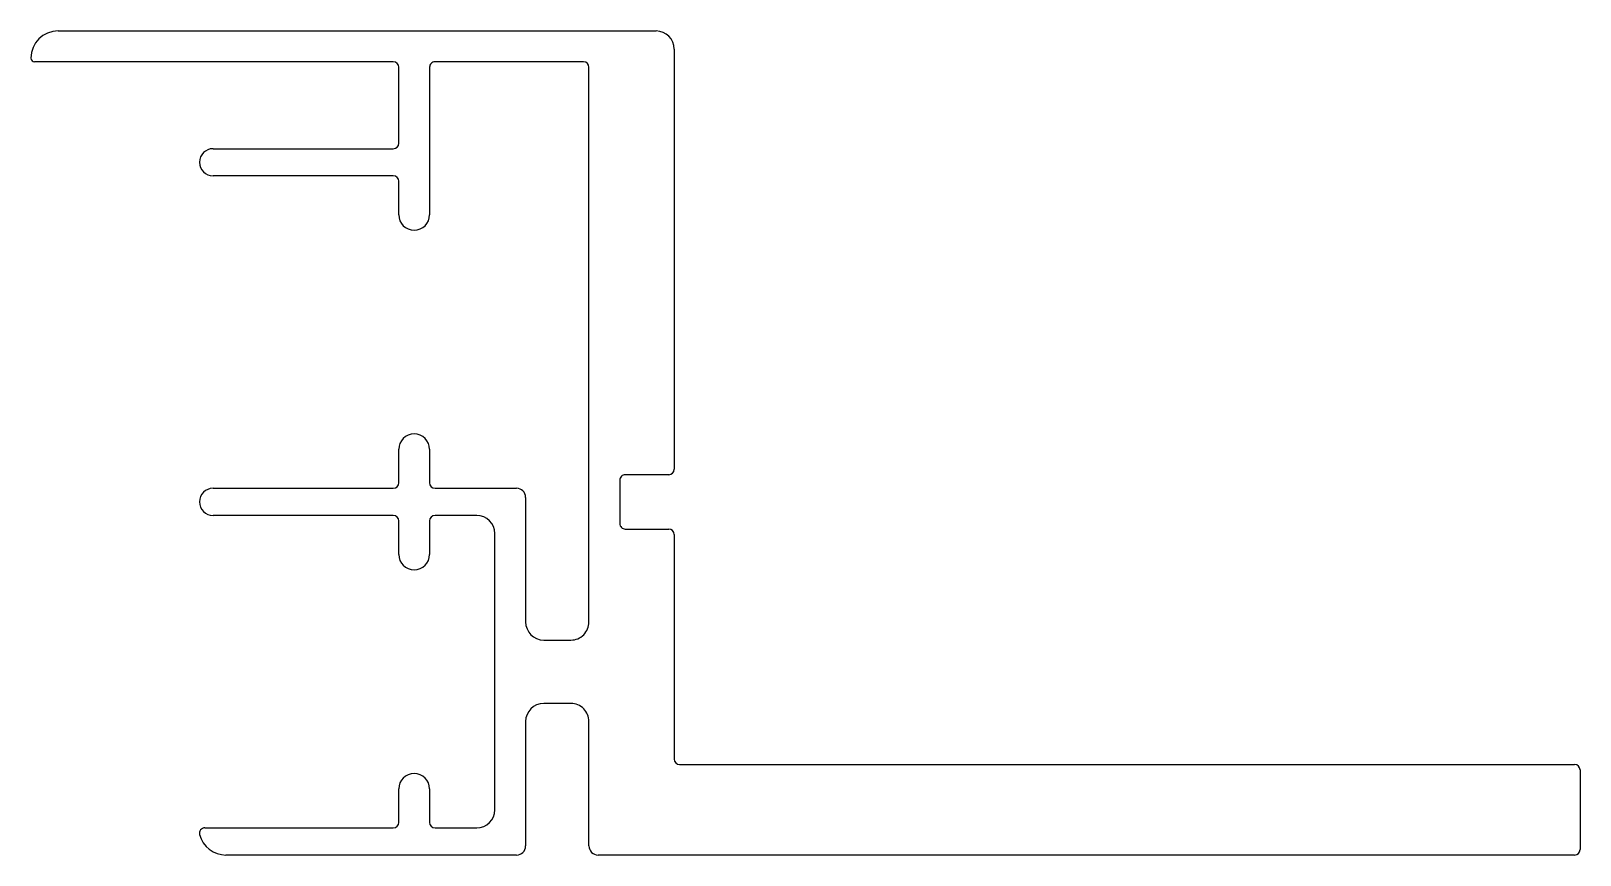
# Model space of a CAD drawing. Extents: x 756.2 to 841.7, y 596.4 to 641.9.
import ezdxf

# ---------------------------------------------------------------- set-up
doc = ezdxf.new("R2010")
doc.units = 0
doc.layers.get('0').update_dxf_attribs({"linetype": 'CONTINUOUS'})

msp = doc.modelspace()

# ---------------------------------------------------------------- linework, layer by layer
for p, q in [((757.677, 641.88), (790.677, 641.88)), ((791.677, 640.88), (791.677, 617.68)), ((776.177, 640.18), (756.377, 640.18)), ((776.477, 635.68), (776.477, 639.88)), ((778.177, 639.88), (778.177, 631.73)), ((786.677, 640.18), (778.477, 640.18)), ((786.977, 609.249), (786.977, 639.88)), ((766.227, 635.38), (776.177, 635.38)), ((776.177, 633.88), (766.227, 633.88)), ((776.477, 631.73), (776.477, 633.58)), ((776.477, 616.929), (776.477, 618.78)), ((778.177, 618.78), (778.177, 616.929)), ((791.377, 617.38), (788.977, 617.38)), ((766.227, 616.629), (776.177, 616.629)), ((778.477, 616.629), (782.977, 616.629)), ((788.677, 617.08), (788.677, 614.68)), ((783.477, 616.129), (783.477, 609.249)), ((776.177, 615.129), (766.227, 615.129)), ((776.477, 612.979), (776.477, 614.829)), ((778.177, 614.829), (778.177, 612.979)), ((780.777, 615.129), (778.477, 615.129)), ((781.777, 598.88), (781.777, 614.129)), ((788.977, 614.38), (791.377, 614.38)), ((791.677, 614.08), (791.677, 601.68)), ((784.477, 608.249), (785.977, 608.249)), ((785.977, 604.75), (784.477, 604.75)), ((783.477, 603.75), (783.477, 596.88)), ((786.977, 596.88), (786.977, 603.75)), ((791.977, 601.38), (841.377, 601.38)), ((841.677, 601.08), (841.677, 596.68)), ((776.477, 598.18), (776.477, 600.03)), ((778.177, 600.03), (778.177, 598.18)), ((765.777, 597.88), (776.177, 597.88)), ((778.477, 597.88), (780.777, 597.88)), ((782.977, 596.38), (766.939, 596.38)), ((841.377, 596.38), (787.477, 596.38))]:
    msp.add_line(p, q)
for centre, radius, start, end in [((757.677, 640.38), 1.5, 90.00001, 179.99986), ((790.677, 640.88), 1, 360, 89.99999), ((756.377, 640.38), 0.2, 179.99895, 270.00001), ((776.177, 639.88), 0.3, 360, 89.99999), ((778.477, 639.88), 0.3, 89.99999, 180), ((786.677, 639.88), 0.3, 360, 89.99999), ((766.227, 634.63), 0.75, 90.00001, 269.99999), ((776.177, 635.68), 0.3, 270, 359.99767), ((776.177, 633.58), 0.3, 360, 89.99999), ((777.327, 631.73), 0.85, 180, 0), ((777.327, 618.78), 0.85, 0, 180), ((788.977, 617.08), 0.3, 89.99999, 180), ((791.377, 617.68), 0.3, 270.00001, 360), ((766.227, 615.879), 0.75, 90.00001, 269.99999), ((776.177, 616.929), 0.3, 270.00001, 0), ((778.477, 616.929), 0.3, 180, 269.99999), ((782.977, 616.129), 0.5, 360, 89.99999), ((776.177, 614.829), 0.3, 0, 89.99999), ((778.477, 614.829), 0.3, 90.00001, 180), ((780.777, 614.129), 1, 360, 89.99999), ((788.977, 614.68), 0.3, 180, 270.00001), ((791.377, 614.08), 0.3, 0.00002, 89.99998), ((777.327, 612.979), 0.85, 180, 0), ((784.477, 609.249), 1, 180, 269.99994), ((785.977, 609.249), 1, 269.99994, 0), ((784.477, 603.75), 1, 90.00006, 180), ((785.977, 603.75), 1, 0, 90.00006), ((791.977, 601.68), 0.3, 180.00002, 270), ((841.377, 601.08), 0.3, 0, 89.99999), ((777.327, 600.03), 0.85, 0, 180), ((780.777, 598.88), 1, 270.00001, 360), ((765.777, 597.58), 0.3, 90.00001, 194.4775), ((776.177, 598.18), 0.3, 270.00001, 0), ((778.477, 598.18), 0.3, 180, 269.99999), ((766.939, 597.88), 1.5, 194.47761, 269.99999), ((782.977, 596.88), 0.5, 270.02423, 0), ((787.477, 596.88), 0.5, 180, 270.01749), ((841.377, 596.68), 0.3, 270, 0)]:
    msp.add_arc(centre, radius, start, end)

doc.saveas('drawing.dxf')
